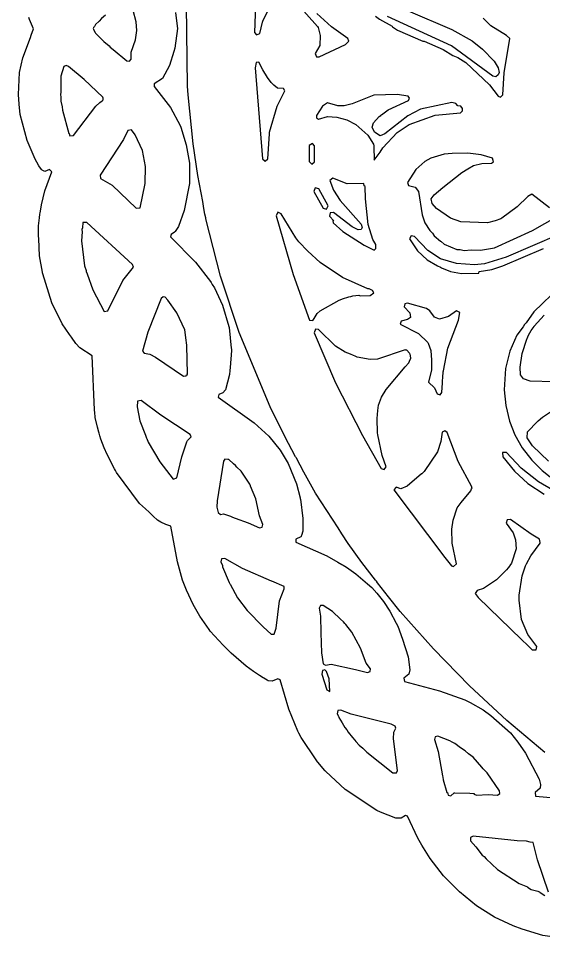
# Model space of a CAD drawing. Header units: millimetres. Extents: x 0 to 300, y 0 to 299.
# Drawn here: x 0.1 to 73.2, y 23.5 to 151.2 of the extents above; entities that cross this region are included whole.
import ezdxf

# ---------------------------------------------------------------- set-up
doc = ezdxf.new("R2010")
doc.units = ezdxf.units.MM
doc.layers.add('CUT', color=7, linetype='CONTINUOUS')

msp = doc.modelspace()

# ---------------------------------------------------------------- linework, layer by layer
at = {"layer": 'CUT'}
for points in [[(33.3093, 158.2146), (33.0125, 149.2606), (33.2914, 148.9308), (33.7258, 149.0913), (34.1007, 150.669), (34.1673, 150.8271), (35.0866, 152.7042)], [(12.2547, 151.6706), (11.6949, 151.1799), (11.3927, 150.8343), (10.9, 150.3562), (10.7346, 150.0814), (10.6192, 149.9494), (10.6133, 149.8799), (10.5595, 149.7905), (10.5993, 149.7157), (10.5933, 149.6449), (10.8405, 149.2631), (10.8945, 149.1616), (12.0436, 147.9813), (12.7679, 147.374), (12.9331, 147.214), (13.3306, 146.9022), (15.2474, 145.2953), (15.611, 145.2704), (15.8278, 145.5199), (15.8405, 146.5174), (16.4426, 148.2427), (16.6232, 149.5157), (16.5315, 150.7429), (15.7055, 153.9343)], [(38.7233, 153.5265), (41.7882, 150.0983), (41.8713, 149.9412), (42.1586, 148.8435), (42.1124, 147.4522), (41.4602, 146.3075), (41.6092, 145.8705), (42.0065, 145.8416), (45.6591, 147.5975), (46.1404, 148.0425), (46.0067, 148.4135), (43.7012, 150.0427), (41.6595, 151.9008)], [(22.0302, 152.0258), (22.2674, 150.1045), (22.3011, 149.7872), (21.9219, 147.0896), (21.7857, 146.6086), (21.1678, 144.6501), (20.2146, 142.8372), (19.0547, 142.1104), (19.0602, 141.7396), (21.2958, 138.8168), (22.6498, 136.3124), (22.7478, 136.0556), (23.51, 133.624), (23.9693, 131.0843), (23.9692, 130.8074), (23.969, 130.2541), (23.9686, 129.3009), (23.9683, 128.3298), (23.964, 128.2223), (23.2333, 124.4833), (22.4423, 122.2609), (21.969, 121.5839), (21.9525, 121.5631), (21.93, 121.5349), (21.923, 121.5261), (21.8745, 121.4652), (21.3968, 121.159), (21.3344, 120.8371), (24.7994, 117.2972), (26.8698, 114.6241), (26.9754, 114.452), (27.0318, 114.3601), (27.1241, 114.2098), (27.4321, 113.7081), (28.5741, 111.3291), (29.4418, 108.345), (29.4427, 108.3407), (29.4443, 108.3336), (29.445, 108.3304), (29.4664, 108.2308), (29.7769, 105.3438), (29.7831, 105.2214), (29.7836, 105.2114), (29.7854, 105.1761), (29.794, 105.0086), (29.6328, 102.6583), (29.5802, 102.2309), (29.5791, 102.2217), (29.5784, 102.2161), (29.5137, 101.691), (28.9718, 99.5279), (28.61, 99.1211), (28.0367, 98.9115), (27.9493, 98.5221), (32.9742, 94.9415), (34.9848, 93.0862), (36.5759, 91.1643), (37.6951, 89.3079), (38.8429, 86.4548), (39.3485, 84.5044), (39.3731, 84.3821), (39.3735, 84.3798), (39.3766, 84.3646), (39.3877, 84.3093), (39.7475, 81.6548), (39.716, 79.8923), (39.5582, 79.2612), (39.5536, 79.2538), (39.5049, 79.1813), (39.4764, 79.1388), (39.456, 79.1086), (39.4422, 79.088), (38.7725, 78.7772), (38.7443, 78.3481), (43.0881, 76.433), (44.6121, 75.5818), (45.1494, 75.259), (45.3546, 75.1357), (45.3559, 75.1349), (45.8168, 74.858), (47.0974, 73.9541), (48.7445, 72.5744), (49.3395, 72.0499), (50.0206, 71.2491), (50.9764, 70.088), (51.8547, 68.7329), (52.7184, 67.1009), (52.9337, 66.6528), (53.5906, 64.8639), (54.3686, 62.3957), (54.6181, 60.5792), (54.4577, 59.9986), (53.7873, 59.4432), (53.8747, 58.9827), (58.7432, 57.6616), (62.2868, 56.395), (63.0299, 56.0544), (64.8382, 55.0237), (65.8979, 54.229), (68.6043, 51.8454), (69.6389, 50.5385), (70.7164, 49.0121), (72.6151, 45.3762), (72.8178, 44.6614), (72.7527, 44.1458), (72.0403, 43.5195), (72.1223, 43.0332), (79.013, 42.406)], [(73.3932, 49.1007), (68.0942, 53.5512), (62.9329, 58.3481), (57.9084, 63.4943), (53.2896, 68.6866), (51.6437, 70.7412), (50.128, 72.7004), (49.9711, 72.9032), (49.8386, 73.0744), (47.9496, 75.5161), (46.0575, 78.171), (45.1768, 79.5241), (44.6442, 80.3425), (43.8523, 81.5593), (41.5038, 85.168), (39.8509, 88.1091), (38.8283, 90.0253), (38.7809, 90.1141), (38.7298, 90.2098), (37.2147, 93.0489), (35.1713, 97.1969), (30.8781, 107.5371), (28.2739, 115.3483), (26.2448, 123.3115), (26.2177, 123.448), (26.1181, 123.9899), (25.9751, 124.7682), (25.7982, 125.7304), (25.1342, 129.3437), (24.4583, 133.7707), (23.7828, 140.5983), (23.6987, 141.8024), (23.5476, 153.0484)], [(54.4038, 152.2456), (60.4577, 149.6416), (63.3034, 148.1091), (64.7451, 146.9423), (66.3593, 145.2367), (66.918, 144.3343), (67.0671, 143.6814), (66.9286, 143.3674), (66.5748, 143.0806), (66.1481, 143.1687), (60.4302, 147.3848), (51.5074, 151.4704)], [(74.0949, 23.4771), (73.1342, 23.6378), (70.2685, 24.5131), (69.0139, 24.9574), (66.4063, 26.2042), (63.9126, 27.7733), (61.5086, 29.7241), (59.3175, 31.9492), (57.4266, 34.3503), (56.295, 36.1829), (55.7253, 37.1536), (54.3107, 40.2449), (53.9934, 40.3348), (53.4163, 39.9727), (52.6532, 39.9653), (50.5468, 40.7964), (50.0358, 41.0225), (45.643, 43.9611), (42.9332, 46.4307), (42.9212, 46.4435), (42.904, 46.462), (42.8913, 46.4757), (42.7965, 46.5774), (41.8231, 47.7431), (41.819, 47.7492), (41.7805, 47.8065), (41.6047, 48.0683), (39.5039, 51.1968), (39.179, 51.7715), (39.0459, 52.0487), (37.7664, 55.1297), (36.5892, 59.204), (36.2528, 59.3458), (35.4586, 59.0161), (34.9242, 59.0433), (34.7648, 59.1372), (34.2981, 59.4302), (34.2284, 59.474), (33.6938, 59.8095), (32.8464, 60.3416), (31.8348, 61.1075), (29.7753, 62.8893), (28.6634, 64.0233), (26.8595, 65.9696), (26.6954, 66.1852), (25.3822, 68.0429), (24.4823, 69.6752), (23.5602, 71.663), (23.0788, 72.8209), (23.0046, 73.0546), (22.2797, 75.6031), (21.3455, 80.5623), (20.6792, 80.8055), (19.9562, 81.1175), (19.522, 81.4012), (18.9286, 81.9556), (18.3415, 82.5041), (17.8399, 82.9728), (17.0261, 83.7332), (13.8251, 88.0305), (13.7578, 88.152), (13.7118, 88.2351), (13.6607, 88.3276), (13.5374, 88.5504), (12.4986, 90.5609), (12.0901, 91.4782), (11.6326, 92.6962), (11.4952, 93.1637), (11.3952, 93.5038), (11.351, 93.654), (11.1464, 94.3499), (10.849, 95.6727), (10.844, 95.7302), (10.8377, 95.8046), (10.7926, 96.33), (10.7539, 96.7801), (10.4254, 104.2887), (8.6923, 105.3649), (8.1578, 105.9638), (7.5485, 106.855), (7.4101, 107.0575), (7.2722, 107.2591), (6.2621, 108.7365), (4.8168, 111.6568), (3.5538, 115.6645), (3.5177, 115.8155), (3.4971, 115.9016), (3.1066, 118.1649), (2.9836, 120.5435), (2.9629, 120.9432), (2.9618, 120.9632), (2.961, 120.9793), (2.961, 122.3527), (3.0712, 123.4663), (3.1582, 123.9988), (3.1839, 124.1561), (3.2208, 124.3821), (3.3698, 125.2937), (3.841, 127.2118), (4.809, 129.8515), (4.4955, 130.1889), (3.8194, 129.9268), (3.4789, 130.085), (3.3772, 130.1695), (3.0079, 130.7103), (2.4534, 131.7018), (2.3444, 131.9338), (1.3672, 134.2188), (0.3926, 137.8234), (0.2462, 139.2867), (0.15, 140.6368), (0.3248, 143.6757), (0.7586, 145.7171), (1.8592, 148.5411), (1.9199, 148.8842), (2.2672, 149.7374), (1.7195, 151.0506), (1.6188, 151.3221)], [(49.8269, 151.5149), (50.3935, 151.1046), (52.1821, 150.1116), (52.2038, 150.0573), (52.8991, 149.5736), (56.4057, 148.0621), (56.6052, 148.0621), (59.2563, 146.8968), (60.6077, 146.067), (61.2962, 145.7845), (62.4103, 145.096), (65.6817, 141.9551), (66.9273, 140.3768), (67.2424, 140.2727), (67.5792, 140.5897), (67.7537, 143.6396), (68.5122, 148.4085), (68.0796, 148.8429), (65.9037, 150.1631), (64.8114, 151.2174)], [(74.0578, 124.8545), (71.5885, 126.7434), (71.0369, 126.4557), (69.5614, 125.0047), (67.4313, 123.401), (67.2802, 123.32), (66.5031, 123.0476), (65.444, 122.7639), (61.6991, 122.8916), (60.254, 123.4305), (58.335, 124.7686), (57.723, 125.4599), (57.5969, 126.1191), (57.9827, 126.6587), (59.203, 127.6667), (61.8523, 129.7671), (62.6818, 130.2921), (63.4771, 130.7295), (64.6346, 131.0095), (65.9724, 131.0488), (66.2415, 131.2512), (66.1036, 131.761), (64.5369, 132.225), (62.6983, 132.4659), (60.5145, 132.4361), (59.3803, 132.3111), (57.5498, 131.7686), (56.7105, 131.3036), (55.4356, 130.1989), (54.3053, 128.3827), (54.4143, 127.966), (55.3399, 127.7124), (55.8082, 127.1141), (56.3126, 123.8832), (56.7245, 122.7744), (57.381, 121.7193), (57.7729, 121.3431), (58.013, 120.9418), (58.9028, 120.2308), (58.9687, 120.1951), (59.3755, 119.8046), (61.1456, 119.0713), (61.6348, 119.0532), (62.1618, 118.9191), (63.1341, 118.9975), (64.4545, 118.9486), (66.3889, 119.3059), (71.7022, 121.71), (75.099, 123.647)], [(75.364, 121.1682), (68.0373, 117.9723), (64.9937, 117.0876), (63.6193, 116.9271), (61.1294, 117.1095), (58.8929, 117.7756), (57.1373, 118.9197), (55.2485, 120.8847), (54.795, 120.9694), (54.5853, 120.5249), (55.6929, 118.8541), (57.0164, 117.6405), (58.4565, 116.7742), (58.8829, 116.623), (59.0357, 116.5023), (60.2751, 116.0186), (61.7866, 115.7163), (64.2352, 115.7768), (64.2839, 115.9835), (66.0275, 116.2843), (67.5625, 116.7844), (73.2354, 119.2098)], [(75.5259, 113.8915), (71.8935, 110.3819), (70.7926, 108.8757), (70.5895, 108.6492), (70.3663, 108.2925), (69.5205, 107.1353), (68.5404, 104.931), (67.9168, 102.5145), (67.7403, 99.5381), (67.9768, 97.3596), (68.493, 95.1737), (69.2248, 93.2707), (70.2663, 91.4808), (71.6114, 89.7445), (73.0371, 88.3162), (75.0508, 86.6971)], [(74.661, 100.6349), (71.3579, 100.7241), (70.4354, 101.0628), (70.0161, 101.6448), (69.9822, 102.7143), (70.2326, 104.5974), (70.9135, 106.5895), (70.9145, 106.5919), (70.9172, 106.5985), (70.9429, 106.6615), (71.1424, 107.1507), (71.5143, 107.8004), (71.8976, 108.337), (71.9237, 108.3736), (71.924, 108.374), (71.9299, 108.3823), (73.3014, 109.9344)], [(73.8992, 89.6048), (71.6843, 91.7433), (70.9618, 92.8729), (70.9733, 93.6871), (72.3667, 95.1376), (72.3776, 95.1471), (72.4373, 95.199), (72.4814, 95.2374), (73.0708, 95.75), (74.7573, 96.828)], [(74.5074, 85.5901), (72.5162, 86.737), (70.0905, 88.6469), (68.0873, 90.8071), (67.5306, 90.801), (67.5533, 90.2022), (69.1649, 88.2322), (71.0542, 86.5185), (73.3175, 85.0058)], [(73.9194, 29.645), (72.3807, 34.1465), (71.8006, 36.5924), (71.3388, 36.639), (70.8575, 36.7596), (69.5559, 36.819), (63.4518, 37.4352), (63.0551, 37.2736), (63.0675, 36.8144), (63.7795, 35.9781), (64.7047, 34.831), (64.9424, 34.6122), (65.2242, 34.2813), (66.7978, 32.8294), (69.8114, 30.863), (70.9759, 30.3832), (70.9765, 30.3777), (71.5206, 30.0452), (72.42, 29.7882), (72.5374, 29.7399), (72.6497, 29.6867), (72.6636, 29.6802), (72.7203, 29.6533), (72.7557, 29.6366), (73.4102, 29.178)]]:
    msp.add_lwpolyline(points, dxfattribs=at)
for points in [[(11.9637, 140.0579), (11.9312, 140.09), (11.8945, 140.2655), (9.3224, 142.7028), (7.1405, 144.4957), (6.7793, 144.6431), (6.4637, 144.5125), (6.0369, 143.1919), (6.038, 141.0605), (6.0103, 140.5353), (6.0384, 140.3342), (6.0388, 139.6724), (6.2354, 138.9235), (6.3047, 138.4273), (7.1775, 135.2175), (7.2156, 135.1898), (7.2929, 134.8956), (7.8365, 134.9015), (10.9181, 138.9916), (11.4938, 139.4881), (11.8259, 139.719), (11.8606, 139.8044), (11.9711, 139.8997), (11.9467, 140.0161)], [(34.8699, 131.6561), (35.071, 135.1645), (35.0732, 135.176), (35.0839, 135.2315), (35.0962, 135.2953), (35.113, 135.3827), (36.1397, 139.0126), (37.2371, 141.1285), (37.029, 141.4387), (36.1988, 141.5177), (35.6914, 141.9026), (35.3092, 142.2908), (34.8106, 142.9729), (34.1548, 144.0328), (33.5878, 145.1169), (33.258, 145.0631), (33.0966, 144.3375), (34.0965, 131.6772), (34.4933, 131.3261)], [(47.0982, 136.4605), (48.7536, 134.9647), (49.5525, 133.7303), (49.6286, 133.4625), (49.604, 133.3705), (49.6343, 131.4962), (50.5109, 132.5845), (50.8387, 133.2237), (52.8423, 135.3339), (54.5136, 136.4353), (58.1288, 137.7538), (61.6657, 138.0863), (61.968, 138.3282), (61.968, 138.6909), (61.6959, 138.9932), (61.3146, 139.0452), (61.0005, 139.3932), (60.4457, 139.5087), (56.0884, 138.6034), (54.3354, 137.6629), (51.1162, 135.1648), (50.4711, 134.8836), (49.6836, 135.3718), (49.3963, 136.0656), (49.5646, 136.6806), (50.3383, 137.5394), (50.5769, 137.7198), (50.5877, 137.728), (50.5959, 137.7342), (50.6633, 137.7852), (51.5961, 138.4676), (54.4243, 139.7669), (54.576, 140.1072), (54.4061, 140.3994), (52.8445, 140.6277), (49.6138, 140.5142), (46.6085, 139.3161), (45.4952, 139.055), (44.585, 139.0579), (43.1807, 139.463), (42.4502, 138.9771), (41.6262, 137.7095), (41.6382, 137.3788), (41.9, 137.1763), (43.1759, 137.5393), (44.4422, 137.4804), (45.8315, 137.0764)], [(17.4125, 132.8428), (16.4218, 134.9986), (15.8864, 135.7224), (15.3781, 135.5956), (14.7794, 134.3529), (11.5549, 129.3922), (11.5938, 128.9538), (13.1998, 127.9913), (16.5581, 124.8124), (17.1099, 124.8622), (17.8074, 128.2551), (17.8621, 130.5933)], [(40.5958, 131.3013), (40.9787, 130.9492), (41.3644, 131.2534), (41.3754, 133.4913), (41.08, 133.8092), (40.6106, 133.5185)], [(45.3114, 121.5506), (48.2437, 119.6462), (49.6645, 118.9509), (49.8761, 119.1927), (49.8761, 119.7671), (49.4831, 120.4321), (49.454, 120.4415), (48.8218, 122.5186), (48.4526, 126.1177), (48.4214, 127.8179), (48.2688, 127.9093), (48.2369, 128.2202), (45.9169, 128.2111), (43.9169, 129.0011), (43.5032, 128.6395), (44.0039, 127.2986), (44.9146, 125.8959), (47.8505, 122.5623), (47.97, 122.1044), (47.8249, 121.8627), (47.4218, 121.775), (46.6029, 122.2117), (44.0078, 124.1901), (43.5488, 124.178), (43.4338, 123.7026), (44.044, 123.04), (43.9208, 123.0924), (43.9511, 122.7598)], [(41.9452, 127.4872), (41.4667, 127.6188), (41.257, 127.1372), (42.5641, 124.7956), (43.0423, 124.6535), (43.2587, 125.135)], [(41.2863, 109.4823), (41.7192, 110.1416), (42.1452, 110.5499), (44.7831, 112.0255), (45.1779, 112.1695), (45.2377, 112.1913), (45.2426, 112.1931), (45.2457, 112.1942), (46.1514, 112.495), (46.3843, 112.5361), (46.3961, 112.5382), (46.5273, 112.5613), (46.7049, 112.5927), (47.5213, 112.6963), (47.7298, 112.6329), (49.0901, 112.6631), (49.604, 113.0259), (49.4227, 113.3584), (48.939, 113.6002), (48.7873, 113.6036), (45.2646, 115.1577), (42.1209, 117.2508), (40.4459, 118.8484), (39.1863, 120.149), (38.7696, 120.6893), (36.7297, 124.0435), (36.2367, 124.2349), (36.0062, 123.7588), (38.3796, 115.5617), (40.674, 109.223), (41.1423, 109.1908)], [(9.0039, 121.8355), (9.0193, 121.5361), (8.9141, 120.2748), (9.3583, 116.7762), (9.5728, 116.1424), (9.5987, 115.9953), (9.7248, 115.6931), (10.4914, 113.4275), (12.0669, 110.4271), (12.6177, 110.5231), (14.6949, 114.7442), (16.1518, 116.616), (16.0234, 116.9573), (9.6633, 122.8286), (9.126, 122.816), (9.0637, 122.0687)], [(23.5762, 105.7184), (23.5249, 106.1088), (23.5154, 106.4144), (23.384, 107.1799), (23.2901, 107.8934), (22.2074, 110.2722), (20.9566, 112.0257), (20.5934, 112.4139), (20.3012, 112.4634), (20.0241, 112.2257), (18.1861, 107.5846), (17.4305, 104.9125), (17.6544, 104.6628), (18.4651, 104.5217), (19.2491, 104.1014), (23.1039, 101.4557), (23.476, 101.4678), (23.5646, 101.6144), (23.6627, 101.6389), (23.6586, 101.7702), (23.6684, 101.7864)], [(53.4248, 109.1054), (53.2708, 108.6647), (55.8401, 107.3569), (57.1419, 106.1033), (57.1827, 106.0266), (57.5223, 105.002), (57.6435, 103.6804), (57.6115, 102.2991), (57.2372, 100.6214), (58.0459, 99.802), (58.4081, 98.9872), (58.8224, 98.864), (59.0903, 99.1609), (59.1554, 100.5005), (59.2318, 101.524), (59.2503, 101.7724), (59.2692, 102.0251), (59.2815, 102.1898), (59.8874, 105.3569), (61.3846, 109.2204), (61.5757, 110.2749), (61.1059, 110.5224), (59.9929, 109.7181), (58.7479, 109.3746), (58.0432, 109.64), (57.4127, 110.5127), (56.9451, 110.8436), (54.2802, 111.5768), (53.927, 111.484), (53.8128, 111.1024), (54.6189, 110.2645), (54.6959, 109.6231), (54.3049, 109.3239)], [(50.0715, 95.5573), (50.1543, 96.6761), (50.2776, 97.3889), (50.6614, 98.5002), (51.3082, 99.5759), (53.9658, 102.7365), (54.4627, 103.3125), (54.4804, 103.3486), (54.5051, 103.378), (54.5611, 103.5129), (54.7732, 103.9448), (54.7596, 103.9913), (54.7655, 104.0055), (54.6446, 104.4948), (54.6019, 104.5345), (54.5683, 104.6501), (54.2206, 105.0474), (54.0585, 105.0401), (53.9707, 105.1219), (50.1337, 103.8078), (49.0864, 103.7494), (47.2683, 104.107), (47.0293, 104.2065), (46.7675, 104.3155), (46.3429, 104.4921), (45.5977, 104.8023), (44.2684, 105.6193), (41.9106, 107.9279), (41.5139, 107.9861), (41.3036, 107.4762), (44.2963, 100.5013), (48.0327, 93.1794), (50.6233, 88.588), (51.0693, 88.436), (51.3362, 88.8242), (50.7891, 90.4), (50.1432, 93.2977), (50.1162, 93.5413)], [(16.6787, 97.1766), (17.0635, 95.2362), (17.8239, 93.2276), (17.9719, 92.8098), (18.002, 92.7571), (18.1975, 92.2409), (19.8111, 89.5174), (21.6997, 87.1114), (22.1898, 87.3179), (22.9016, 90.2395), (23.5972, 92.3031), (23.7009, 92.4914), (24.1915, 93.0094), (24.0435, 93.3457), (19.9775, 96.0172), (17.2587, 98.0564), (16.7177, 97.9488)], [(56.4848, 88.0526), (56.3272, 87.9053), (56.2972, 87.8773), (56.2641, 87.8464), (54.2568, 86.142), (53.3643, 85.7912), (52.6975, 86.013), (52.4008, 85.6167), (59.4968, 76.2234), (60.4247, 75.0697), (60.7013, 74.9575), (61.0884, 75.3505), (60.4882, 78.2315), (60.4604, 80.1686), (60.6477, 81.4093), (61.2067, 83.1026), (61.7755, 83.8781), (63.0882, 85.5109), (63.1789, 85.7915), (63.2682, 85.9133), (63.2371, 85.9714), (63.2609, 86.0452), (61.3502, 89.5789), (59.7926, 93.5946), (59.4759, 93.8334), (59.0935, 93.6394), (58.934, 92.3455), (58.4813, 90.897), (56.6299, 88.1883)], [(32.4339, 86.1633), (32.3455, 86.3978), (31.1686, 88.2109), (30.5546, 88.7915), (30.3423, 89.0329), (30.0782, 89.2419), (29.4435, 89.842), (29.3183, 89.8434), (29.2835, 89.8709), (28.8861, 89.8844), (28.6908, 89.6177), (27.8336, 84.1042), (27.7518, 83.1988), (27.9454, 82.4835), (28.2726, 82.218), (28.698, 82.2991), (29.6497, 81.9481), (29.9502, 81.8372), (30.3044, 81.7065), (32.1464, 81.0271), (33.6899, 80.3513), (34.0506, 80.4284), (34.1793, 80.8095), (33.6804, 82.0231), (33.1746, 84.382), (32.4351, 86.1613)], [(71.6565, 63.3875), (72.1817, 63.3855), (72.2723, 63.8425), (71.028, 65.5062), (70.1766, 67.6037), (69.8502, 70.2973), (69.8427, 70.997), (70.2242, 73.667), (70.7042, 75.0572), (70.8572, 75.3545), (71.4491, 76.461), (72.7627, 78.2173), (72.7538, 78.2728), (72.7604, 78.2816), (72.6818, 78.7584), (71.5149, 79.4792), (68.6066, 81.4836), (68.1393, 81.4576), (68.0334, 81.0017), (68.9959, 79.6378), (69.3, 78.6605), (69.4331, 77.4265), (68.7621, 75.4287), (68.5545, 75.0968), (68.528, 75.0632), (68.4761, 74.9972), (68.3205, 74.7996), (68.0776, 74.4911), (66.6813, 73.0948), (64.8579, 71.915), (63.9863, 71.6465), (63.6951, 71.2026), (64.1458, 70.6372), (70.176, 64.8165), (71.0219, 63.9705), (71.0528, 63.9702)], [(29.5943, 72.5312), (29.5972, 72.5241), (30.6341, 70.5948), (31.9909, 68.8431), (34.1993, 66.5752), (35.3303, 65.5701), (35.7348, 65.5724), (36.0318, 66.3989), (36.4931, 70.185), (37.1532, 71.8436), (37.1168, 72.1813), (35.436, 72.9061), (35.3795, 72.9403), (31.3312, 74.7086), (28.8813, 76.0805), (28.4179, 76.0454), (28.3033, 75.6274), (28.5312, 75.0806), (28.5585, 74.923), (29.4833, 72.7222)], [(45.7128, 66.8936), (45.5601, 67.0415), (45.3785, 67.2853), (44.9588, 67.6241), (43.8364, 68.7116), (42.574, 69.5558), (42.1702, 69.5224), (42.01, 69.1872), (42.1852, 68.0616), (42.2503, 65.7307), (42.3175, 62.9371), (42.569, 61.4076), (42.9055, 61.237), (43.6674, 61.3749), (47.0411, 60.6556), (48.7134, 60.2042), (49.0808, 60.3495), (49.1328, 60.7411), (48.5328, 61.4952), (47.7695, 63.627), (46.5391, 65.8233)], [(42.4698, 60.5168), (42.3791, 59.9727), (43.0744, 57.7961), (43.4674, 57.5845), (43.4069, 59.3378), (43.0442, 60.3656), (42.7721, 60.6075)], [(45.5679, 52.5773), (45.8443, 52.2224), (46.0329, 51.9246), (46.6417, 51.1987), (46.9583, 50.7922), (47.108, 50.6427), (47.5679, 50.0943), (48.0578, 49.694), (48.6329, 49.1196), (52.2496, 46.2518), (52.7682, 46.265), (52.8909, 46.5712), (52.3565, 50.9707), (52.3938, 51.9227), (52.6832, 52.4578), (52.5973, 52.7465), (52.0415, 53.0246), (46.4704, 54.418), (45.0401, 54.9983), (44.6086, 54.9375), (44.5176, 54.4793), (44.6963, 54.1557), (44.7415, 53.9641), (45.2153, 53.2159)], [(63.4127, 48.4353), (62.7788, 48.9112), (62.3045, 49.3302), (61.6626, 49.7493), (60.8824, 50.3351), (60.4867, 50.5171), (60.1978, 50.7057), (58.5162, 51.3606), (58.1265, 51.2545), (58.0292, 50.8971), (58.5441, 49.2319), (59.1531, 45.8592), (59.2088, 45.6721), (59.2756, 45.2763), (59.7601, 43.5211), (59.8495, 43.5182), (59.9509, 43.1771), (60.3084, 43.0833), (60.8074, 43.4693), (60.8948, 43.4844), (62.9572, 43.4178), (63.4388, 43.4022), (63.4534, 43.4017), (63.5162, 43.3997), (63.5629, 43.3964), (63.5702, 43.3161), (63.9027, 43.1347), (65.5351, 43.2556), (65.5359, 43.2568), (66.8115, 43.1665), (67.1429, 43.3846), (67.1118, 43.7802), (65.3579, 46.2531), (64.8197, 46.8307), (64.6554, 47.0711)]]:
    msp.add_lwpolyline(points, close=True, dxfattribs=at)

doc.saveas('drawing.dxf')
